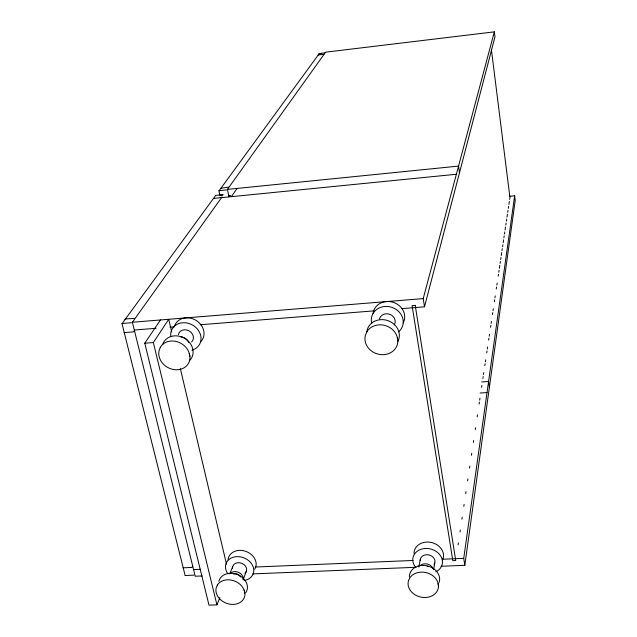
<?xml version="1.0" encoding="UTF-8"?>
<svg xmlns="http://www.w3.org/2000/svg" width="637" height="637" viewBox="0 0 637 637"><rect width="100%" height="100%" fill="white"/><g stroke="black" fill="none" stroke-linecap="round" stroke-linejoin="round"><path stroke-width="0.96" d="M319.065 53.572L324.759 52.887M441.027 566.269L464.811 565.306L515.222 200.36L514.656 195.806L509.727 196.276M464.811 565.306L463.728 558.354L514.656 195.806M215.41 195.424L223.189 194.643M458.083 544.794L458.377 542.828M459.994 532.006L460.288 530.04M461.905 519.219L462.199 517.244M463.816 506.423L464.11 504.456M465.719 493.635L466.013 491.668M467.63 480.839L467.924 478.873M469.541 468.052L469.835 466.085M471.452 455.264L471.746 453.289M473.363 442.468L473.657 440.501M475.266 429.68L475.56 427.714M477.177 416.885L477.471 414.918M479.088 404.097L479.382 402.13M479.677 400.163L479.972 398.197M481.588 387.368L481.883 385.401M482.91 378.513L483.204 376.547M483.491 374.58L483.786 372.613M484.813 365.726L485.107 363.759M485.402 361.792L485.697 359.825M486.724 352.938L487.018 350.963M487.313 348.996L487.608 347.03M488.635 340.142L488.929 338.175M489.224 336.209L489.519 334.242M490.546 327.354L490.84 325.388M491.135 323.421L491.43 321.446M492.457 314.559L492.751 312.592M493.046 310.625L493.333 308.658M494.368 301.771L494.654 299.804M494.949 297.837L495.244 295.871M496.271 288.983L496.565 287.008M496.86 285.042L497.155 283.075M498.182 276.187L498.476 274.221M498.771 272.254L499.066 270.287M499.36 268.32L499.798 265.366M500.093 263.399L500.387 261.433M500.682 259.466L500.977 257.491M501.271 255.525L501.709 252.578M502.004 250.604L502.298 248.637M502.593 246.67L502.88 244.704M503.174 242.737L503.62 239.783M503.915 237.816L504.201 235.849M504.496 233.883L504.791 231.916M505.085 229.949L505.523 226.995M505.818 225.028L506.112 223.061M506.407 221.087L506.702 219.12M506.996 217.153L507.434 214.199M507.729 212.232L508.023 210.266M508.318 208.299L508.613 206.332M508.907 204.366L509.345 201.411M509.64 199.445L509.934 197.478L491.438 49.917M218.849 190.686L226.573 189.922M433.662 569.438L434.768 563.02M418.859 567.034L420.42 558.816M193.919 575.131L184.977 575.529M401.517 308.658L424.497 306.819L494.965 36.858L494.344 31.85L325.618 52.17L227.425 189.404L228.771 195.822L230.69 195.631M424.497 306.819L423.215 298.61L494.344 31.85M160.198 347.627L159.003 351.019A16.148 13.719 29.1 0 0 173.71 369.54A16.148 13.719 29.1 0 0 189.945 356.179L189.237 353.463M246.535 570.744L243.079 579.734A7.325 5.844 21.3 0 0 239.241 572.695A7.325 5.844 21.3 0 0 230.698 573.021M160.452 319.957L144.782 343.208L208.992 605.15L216.93 604.863L219.861 597.594M229.806 573.818L232.68 566.659M217.344 585.1L216.166 587.951A14.89 11.808 21.3 0 0 229.551 604.123A14.89 11.808 21.3 0 0 244.927 593.23M366.928 331.734L365.407 335.261A16.618 14.683 17.9 0 0 379.636 354.451A16.618 14.683 17.9 0 0 397.846 340.556M192.716 565.799L191.912 567.448L183.058 567.814M408.516 580.538L409.973 577.584A15.36 12.437 13.7 0 1 425.078 572.4A15.36 12.437 13.7 0 1 437.922 582.64L438.487 585.952A15.399 12.477 13.7 0 1 421.479 597.227A15.399 12.477 13.7 0 1 408.54 580.546M216.93 604.863L153.342 342.547L168.725 319.288L171.695 331.869M231.35 196.674L237.107 188.425M134.678 330.348L133.515 331.869L124.119 332.618M228.627 196.698L229.599 195.312M202.152 575.952L195.209 576.23L132.377 322.242L222.042 196.937M122.599 322.927L215.386 195.838M318.006 54.989L323.707 54.352M320.913 53.635L319.065 53.858L219.001 190.893L219.948 195.36M227.425 189.404L458.552 166.098L459.484 172.794M220.991 195.28L222.783 195.105M221.525 197.653L456.371 174.259M132.377 322.242L423.215 298.61M134.311 330.03L156.097 328.286M169.96 327.179L174.506 326.813M200.281 324.759L373.991 310.864M144.782 343.208L153.342 342.547M481.652 381.961L488.571 381.491L489.391 387.36M480.083 393.021L487.018 392.567M193.568 569.589L200.52 569.303M255.079 567.034L413.071 560.464M442.604 559.23L463.728 558.354M252.698 573.905L415.252 567.312M228.548 187.167L220.935 188.241M131.405 322.752L121.794 323.532M221.158 197.486L213.395 198.569M134.558 318.349L125.083 319.033L125.099 319.495M244.313 590.905L244.855 593.23L244.106 590.013M438.089 583.556L438.487 585.952M397.297 337.737L397.759 340.548L397.114 336.655A16.57 14.643 17.9 0 0 383.1 325.061A16.57 14.643 17.9 0 0 366.88 331.702M122.017 323.723L185.001 574.956M180.367 368.656L226.501 564.215M189.866 356.179L188.99 352.428A16.1 13.68 29.1 0 0 175.008 341.233A16.1 13.68 29.1 0 0 160.158 347.603M420.579 565.274A7.572 6.171 13.6 0 1 427.809 564.167A7.572 6.171 13.6 0 1 433.168 568.952M420.173 560.409A7.493 6.131 13.5 0 1 429.465 555.058A7.493 6.131 13.5 0 1 434.052 564.462M415.969 567.647A14.993 12.254 13.5 0 1 418.7 550.288A14.993 12.254 13.5 0 1 439.721 554.62A14.993 12.254 13.5 0 1 435.915 571.763M414.042 553.457A14.882 12.199 13.5 0 1 431.552 542.533A14.882 12.199 13.5 0 1 442.428 560.122M409.368 576.979A15.288 12.414 13.6 0 1 426.344 565.696A15.288 12.414 13.6 0 1 439.156 582.353M427.14 566.229A4.921 4.013 13.6 0 1 428.319 566.715M379.485 318.811A8.066 7.182 17.8 0 1 390.163 314.431A8.066 7.182 17.8 0 1 394.231 324.958M371.69 323.206A16.14 14.364 17.8 0 1 391.588 307.257A16.14 14.364 17.8 0 1 398.73 331.766M373.091 313.42A16.005 14.269 17.8 0 1 393.164 302.296A16.005 14.269 17.8 0 1 403.173 322.967M366.824 331.821A16.482 14.595 17.9 0 1 387.447 320.483A16.482 14.595 17.9 0 1 397.783 341.655M180.789 336.83A7.931 6.776 29.2 0 1 188.671 342.411M178.376 334.64A7.851 6.72 29.3 0 1 189.093 330.882A7.851 6.72 29.3 0 1 191.626 341.981M170.732 336.105A15.694 13.449 29.3 0 1 182.93 322.728A15.694 13.449 29.3 0 1 200.368 334.369A15.694 13.449 29.3 0 1 191.872 350.215M174.323 326.646A15.575 13.369 29.4 0 1 195.424 319.997A15.575 13.369 29.4 0 1 201.005 341.448M162.849 343.996A16.021 13.64 29.2 0 1 185.12 338.653A16.021 13.64 29.2 0 1 189.412 360.693M233.492 574.096A4.762 3.798 21.3 0 1 240.475 576.971M232.553 568.204A7.254 5.805 21.3 0 1 241.885 563.347A7.254 5.805 21.3 0 1 244.919 573.308M227.911 573.841A14.508 11.617 21.3 0 1 232.768 557.367A14.508 11.617 21.3 0 1 252.578 565.497A14.508 11.617 21.3 0 1 244.154 580.506M228.086 559.835A14.404 11.562 21.3 0 1 245.771 551.355A14.404 11.562 21.3 0 1 254.689 569.215M218.865 581.31A14.778 11.753 21.3 0 1 237.641 574.622A14.778 11.753 21.3 0 1 245.938 592.49M217.305 585.077A14.85 11.769 21.3 0 1 231.263 580.092A14.85 11.769 21.3 0 1 244.09 590.013M415.22 305.37L412.075 305.625L452.819 560.664L455.734 560.536L415.22 305.37"/></g></svg>
